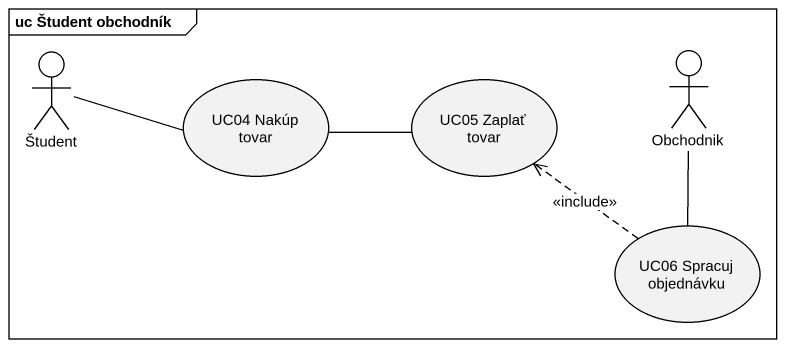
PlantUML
@startuml
mainframe uc Študent obchodník
actor Študent
usecase "UC04 Nakúp tovar" as UC04_Nakúp_tovar
usecase "UC05 Zaplať tovar" as UC05_Zaplať_tovar
actor Obchodnik
usecase "UC06 Spracuj objednávku" as UC06_Spracuj_objednávku
Študent -right- UC04_Nakúp_tovar
UC04_Nakúp_tovar -right- UC05_Zaplať_tovar
UC06_Spracuj_objednávku .up.> UC05_Zaplať_tovar : <<include>>
UC06_Spracuj_objednávku -up- Obchodnik
@enduml
